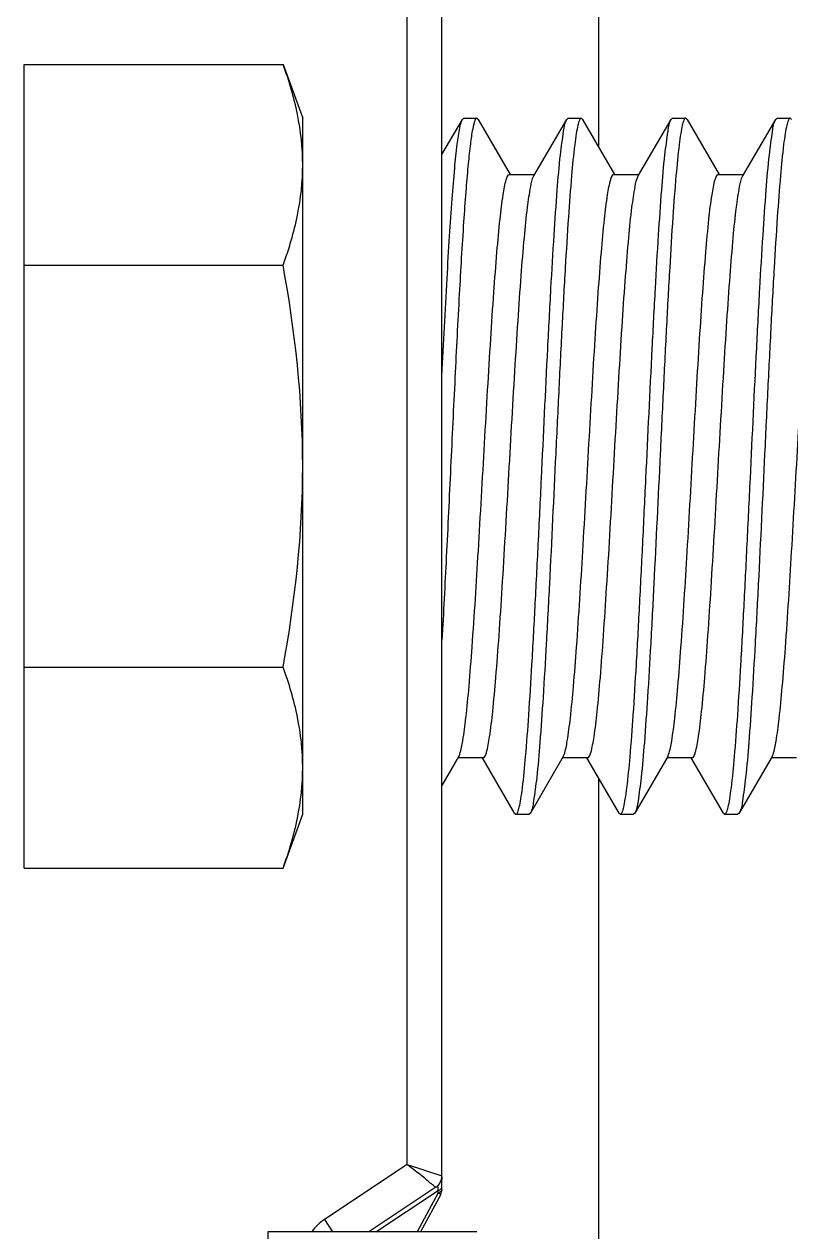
# Model space of a CAD drawing. Header units: inches. Extents: x -1293886 to -986005, y -15154 to 203628.
# Drawn here: x -1241449 to -1241411.4, y 83738 to 83797.1 of the extents above; entities that cross this region are included whole.
import ezdxf

# ---------------------------------------------------------------- set-up
doc = ezdxf.new("R2010")
doc.units = ezdxf.units.IN
doc.header["$LTSCALE"] = 100
doc.header["$MEASUREMENT"] = 0
doc.layers.add('W_DIM', color=4, linetype='Continuous')

# ---------------------------------------------------------------- blocks, each defined once
blk = doc.blocks.new('1111')
at = {"layer": 'W_DIM', "color": 7}
for p, q in [((-2280906.507, 1708315.059), (-2280906.507, 1708291.818)), ((-2280914.175, 1708241.453), (-2280914.175, 1708311.473)), ((-2280915.879, 1708242.001), (-2280915.879, 1708310.38)), ((-2280934.623, 1708295.866), (-2280921.95, 1708295.866)), ((-2280934.623, 1708256.515), (-2280934.623, 1708295.866)), ((-2280921.95, 1708295.866), (-2280920.991, 1708293.23)), ((-2280920.991, 1708259.151), (-2280920.991, 1708293.23)), ((-2280914.175, 1708291.459), (-2280913.178, 1708293.173)), ((-2280913.178, 1708293.173), (-2280913.111, 1708293.23)), ((-2280913.111, 1708293.23), (-2280912.471, 1708293.23)), ((-2280913.111, 1708293.23), (-2280912.471, 1708293.23)), ((-2280912.471, 1708293.23), (-2280912.48, 1708293.229)), ((-2280912.404, 1708293.172), (-2280912.471, 1708293.23)), ((-2280912.404, 1708293.172), (-2280910.837, 1708290.47)), ((-2280909.679, 1708290.401), (-2280908.066, 1708293.173)), ((-2280908.066, 1708293.173), (-2280907.999, 1708293.23)), ((-2280907.999, 1708293.23), (-2280907.359, 1708293.23)), ((-2280907.999, 1708293.23), (-2280907.359, 1708293.23)), ((-2280907.359, 1708293.23), (-2280907.368, 1708293.229)), ((-2280907.292, 1708293.172), (-2280907.359, 1708293.23)), ((-2280907.292, 1708293.172), (-2280905.725, 1708290.47)), ((-2280904.567, 1708290.401), (-2280902.954, 1708293.173)), ((-2280902.954, 1708293.173), (-2280902.887, 1708293.23)), ((-2280902.887, 1708293.23), (-2280902.247, 1708293.23)), ((-2280902.887, 1708293.23), (-2280902.247, 1708293.23)), ((-2280902.247, 1708293.23), (-2280902.256, 1708293.229)), ((-2280902.18, 1708293.172), (-2280902.247, 1708293.23)), ((-2280902.18, 1708293.172), (-2280900.613, 1708290.47)), ((-2280899.455, 1708290.401), (-2280897.842, 1708293.173)), ((-2280897.842, 1708293.173), (-2280897.775, 1708293.23)), ((-2280897.775, 1708293.23), (-2280897.135, 1708293.23)), ((-2280897.775, 1708293.23), (-2280897.135, 1708293.23)), ((-2280897.135, 1708293.23), (-2280897.144, 1708293.229)), ((-2280897.068, 1708293.172), (-2280897.135, 1708293.23)), ((-2280910.877, 1708290.47), (-2280909.639, 1708290.47)), ((-2280905.765, 1708290.47), (-2280904.527, 1708290.47)), ((-2280900.653, 1708290.47), (-2280899.415, 1708290.47)), ((-2280934.623, 1708286.028), (-2280921.95, 1708286.028)), ((-2280934.623, 1708266.353), (-2280921.95, 1708266.353)), ((-2280913.353, 1708261.98), (-2280913.306, 1708262.086)), ((-2280908.241, 1708261.98), (-2280908.195, 1708262.082)), ((-2280903.129, 1708261.98), (-2280903.085, 1708262.078)), ((-2280898.017, 1708261.98), (-2280897.974, 1708262.075)), ((-2280913.393, 1708261.911), (-2280914.175, 1708260.562)), ((-2280913.353, 1708261.98), (-2280913.393, 1708261.911)), ((-2280912.155, 1708261.911), (-2280913.393, 1708261.911)), ((-2280910.622, 1708259.208), (-2280912.195, 1708261.911)), ((-2280908.241, 1708261.98), (-2280909.848, 1708259.209)), ((-2280907.043, 1708261.911), (-2280908.281, 1708261.911)), ((-2280905.51, 1708259.208), (-2280907.083, 1708261.911)), ((-2280903.129, 1708261.98), (-2280904.736, 1708259.209)), ((-2280901.931, 1708261.911), (-2280903.169, 1708261.911)), ((-2280900.398, 1708259.208), (-2280901.971, 1708261.911)), ((-2280898.017, 1708261.98), (-2280899.624, 1708259.209)), ((-2280896.819, 1708261.911), (-2280898.057, 1708261.911)), ((-2280906.507, 1708260.922), (-2280906.507, 1708237.322)), ((-2280921.95, 1708256.515), (-2280920.991, 1708259.151)), ((-2280910.622, 1708259.208), (-2280910.555, 1708259.151)), ((-2280910.555, 1708259.151), (-2280910.546, 1708259.152)), ((-2280910.555, 1708259.151), (-2280909.915, 1708259.151)), ((-2280910.555, 1708259.151), (-2280909.915, 1708259.151)), ((-2280909.848, 1708259.209), (-2280909.915, 1708259.151)), ((-2280905.51, 1708259.208), (-2280905.443, 1708259.151)), ((-2280905.443, 1708259.151), (-2280905.434, 1708259.152)), ((-2280905.443, 1708259.151), (-2280904.803, 1708259.151)), ((-2280905.443, 1708259.151), (-2280904.803, 1708259.151)), ((-2280904.736, 1708259.209), (-2280904.803, 1708259.151)), ((-2280900.398, 1708259.208), (-2280900.331, 1708259.151)), ((-2280900.331, 1708259.151), (-2280900.322, 1708259.152)), ((-2280900.331, 1708259.151), (-2280899.691, 1708259.151)), ((-2280900.331, 1708259.151), (-2280899.691, 1708259.151)), ((-2280899.624, 1708259.209), (-2280899.691, 1708259.151)), ((-2280934.623, 1708256.515), (-2280921.95, 1708256.515)), ((-2280915.879, 1708242.001), (-2280919.929, 1708239.301)), ((-2280915.879, 1708242.001), (-2280914.175, 1708241.453)), ((-2280914.175, 1708240.78), (-2280914.175, 1708241.444)), ((-2280914.175, 1708241.4), (-2280914.175, 1708241.263)), ((-2280914.479, 1708240.886), (-2280917.753, 1708238.703)), ((-2280917.406, 1708238.703), (-2280914.368, 1708240.729)), ((-2280914.368, 1708240.609), (-2280914.368, 1708240.729)), ((-2280914.368, 1708240.609), (-2280915.389, 1708238.703)), ((-2280914.236, 1708240.538), (-2280915.219, 1708238.703)), ((-2280914.236, 1708240.538), (-2280914.368, 1708240.609)), ((-2280914.283, 1708240.646), (-2280914.353, 1708240.614)), ((-2280919.929, 1708239.301), (-2280919.53, 1708238.703)), ((-2280912.471, 1708238.703), (-2280922.695, 1708238.703)), ((-2280922.695, 1708238.703), (-2280922.695, 1708230.183))]:
    blk.add_line(p, q, dxfattribs=at)
for centre, radius, start, end in [((-2280914.857, 1708241.453), 0.682, 303.69007, 0), ((-2280914.686, 1708240.78), 0.511, 331.81607, 0), ((-2280914.575, 1708241.22), 0.645, 288.76656, 290.2059), ((-2280914.466, 1708240.98), 0.381, 298.71571, 301.89188), ((-2280918.605, 1708237.316), 2.386, 123.69007, 144.12341)]:
    blk.add_arc(centre, radius, start, end, dxfattribs=at)
for points, knots in [([(-2280920.991, 1708290.947), (-2280920.991, 1708291.775), (-2280921.176, 1708293.456), (-2280921.66, 1708295.068), (-2280921.95, 1708295.866)], [0, 0, 0, 0, 0.493589, 1, 1, 1, 1]), ([(-2280912.48, 1708293.229), (-2280912.545, 1708293.213), (-2280912.617, 1708292.945), (-2280912.716, 1708292.532), (-2280912.812, 1708291.776), (-2280912.916, 1708290.793), (-2280913.018, 1708289.549), (-2280913.166, 1708287.468), (-2280913.343, 1708284.433), (-2280913.547, 1708280.429), (-2280913.751, 1708276.139), (-2280913.956, 1708271.852), (-2280914.1, 1708269.029), (-2280914.175, 1708267.667)], [0, 0, 0, 0, 0.007805, 0.026033, 0.05491, 0.094055, 0.142842, 0.200464, 0.338231, 0.498126, 0.669393, 0.840521, 1, 1, 1, 1]), ([(-2280914.175, 1708280.622), (-2280914.097, 1708282.207), (-2280913.98, 1708284.487), (-2280913.809, 1708287.372), (-2280913.688, 1708289.177), (-2280913.565, 1708290.676), (-2280913.452, 1708291.842), (-2280913.328, 1708292.631), (-2280913.25, 1708293.048), (-2280913.178, 1708293.173)], [0, 0, 0, 0, 0.377827, 0.543307, 0.687889, 0.808224, 0.901551, 0.96582, 1, 1, 1, 1]), ([(-2280910.546, 1708259.152), (-2280910.506, 1708259.161), (-2280910.442, 1708259.299), (-2280910.376, 1708259.537), (-2280910.302, 1708259.948), (-2280910.191, 1708260.764), (-2280910.06, 1708262.135), (-2280909.911, 1708264.143), (-2280909.761, 1708266.589), (-2280909.61, 1708269.381), (-2280909.458, 1708272.419), (-2280909.255, 1708276.641), (-2280909.058, 1708280.815), (-2280908.849, 1708284.789), (-2280908.7, 1708287.375), (-2280908.546, 1708289.553), (-2280908.411, 1708291.259), (-2280908.249, 1708292.398), (-2280908.165, 1708293.002), (-2280908.066, 1708293.173)], [0, 0, 0, 0, 0.003605, 0.011246, 0.023192, 0.039401, 0.084083, 0.143772, 0.216343, 0.299189, 0.389323, 0.483494, 0.670333, 0.756261, 0.832983, 0.897738, 0.948215, 0.982645, 1, 1, 1, 1]), ([(-2280907.368, 1708293.229), (-2280907.408, 1708293.219), (-2280907.472, 1708293.081), (-2280907.538, 1708292.843), (-2280907.612, 1708292.433), (-2280907.724, 1708291.616), (-2280907.854, 1708290.245), (-2280908.003, 1708288.237), (-2280908.153, 1708285.792), (-2280908.304, 1708283.001), (-2280908.456, 1708279.963), (-2280908.659, 1708275.742), (-2280908.856, 1708271.568), (-2280909.065, 1708267.595), (-2280909.214, 1708265.008), (-2280909.368, 1708262.83), (-2280909.503, 1708261.124), (-2280909.665, 1708259.984), (-2280909.749, 1708259.38), (-2280909.848, 1708259.209)], [0, 0, 0, 0, 0.00361, 0.011255, 0.023204, 0.039415, 0.084097, 0.143782, 0.216343, 0.299177, 0.389297, 0.483455, 0.670273, 0.756196, 0.832918, 0.89768, 0.94817, 0.98262, 1, 1, 1, 1]), ([(-2280905.434, 1708259.152), (-2280905.394, 1708259.161), (-2280905.33, 1708259.3), (-2280905.264, 1708259.538), (-2280905.19, 1708259.948), (-2280905.079, 1708260.765), (-2280904.948, 1708262.136), (-2280904.799, 1708264.144), (-2280904.649, 1708266.59), (-2280904.498, 1708269.382), (-2280904.346, 1708272.42), (-2280904.143, 1708276.642), (-2280903.946, 1708280.816), (-2280903.737, 1708284.789), (-2280903.588, 1708287.376), (-2280903.434, 1708289.553), (-2280903.299, 1708291.259), (-2280903.137, 1708292.398), (-2280903.053, 1708293.002), (-2280902.954, 1708293.173)], [0, 0, 0, 0, 0.003608, 0.011251, 0.0232, 0.039412, 0.0841, 0.143792, 0.216367, 0.299219, 0.389358, 0.48353, 0.670361, 0.756278, 0.832994, 0.897746, 0.94822, 0.982647, 1, 1, 1, 1]), ([(-2280902.256, 1708293.229), (-2280902.296, 1708293.219), (-2280902.36, 1708293.081), (-2280902.426, 1708292.843), (-2280902.501, 1708292.433), (-2280902.612, 1708291.616), (-2280902.742, 1708290.245), (-2280902.891, 1708288.237), (-2280903.041, 1708285.792), (-2280903.193, 1708283), (-2280903.344, 1708279.962), (-2280903.547, 1708275.741), (-2280903.744, 1708271.568), (-2280903.953, 1708267.594), (-2280904.102, 1708265.008), (-2280904.256, 1708262.83), (-2280904.391, 1708261.123), (-2280904.553, 1708259.984), (-2280904.637, 1708259.38), (-2280904.736, 1708259.209)], [0, 0, 0, 0, 0.00361, 0.011257, 0.023207, 0.03942, 0.084107, 0.143795, 0.216358, 0.299194, 0.38932, 0.48348, 0.67029, 0.756208, 0.832927, 0.897686, 0.948174, 0.982621, 1, 1, 1, 1]), ([(-2280900.322, 1708259.152), (-2280900.282, 1708259.161), (-2280900.218, 1708259.299), (-2280900.153, 1708259.537), (-2280900.078, 1708259.948), (-2280899.967, 1708260.764), (-2280899.836, 1708262.135), (-2280899.687, 1708264.143), (-2280899.537, 1708266.589), (-2280899.386, 1708269.381), (-2280899.234, 1708272.419), (-2280899.031, 1708276.641), (-2280898.834, 1708280.815), (-2280898.625, 1708284.789), (-2280898.476, 1708287.375), (-2280898.322, 1708289.553), (-2280898.187, 1708291.259), (-2280898.025, 1708292.398), (-2280897.941, 1708293.002), (-2280897.842, 1708293.173)], [0, 0, 0, 0, 0.003605, 0.011246, 0.023191, 0.0394, 0.084081, 0.143769, 0.21634, 0.299187, 0.389322, 0.483492, 0.670333, 0.756258, 0.832977, 0.897734, 0.948214, 0.982646, 1, 1, 1, 1]), ([(-2280897.144, 1708293.229), (-2280897.184, 1708293.219), (-2280897.248, 1708293.081), (-2280897.314, 1708292.843), (-2280897.389, 1708292.433), (-2280897.5, 1708291.616), (-2280897.63, 1708290.245), (-2280897.779, 1708288.237), (-2280897.929, 1708285.792), (-2280898.081, 1708283), (-2280898.233, 1708279.962), (-2280898.435, 1708275.741), (-2280898.632, 1708271.568), (-2280898.841, 1708267.594), (-2280898.99, 1708265.008), (-2280899.144, 1708262.83), (-2280899.279, 1708261.124), (-2280899.441, 1708259.984), (-2280899.525, 1708259.38), (-2280899.624, 1708259.209)], [0, 0, 0, 0, 0.003609, 0.011254, 0.023203, 0.039414, 0.084098, 0.143785, 0.216348, 0.299182, 0.389306, 0.483467, 0.670283, 0.7562, 0.83292, 0.897683, 0.948173, 0.982621, 1, 1, 1, 1]), ([(-2280921.95, 1708286.028), (-2280921.66, 1708286.826), (-2280921.176, 1708288.439), (-2280920.991, 1708290.119), (-2280920.991, 1708290.947)], [0, 0, 0, 0, 0.506411, 1, 1, 1, 1]), ([(-2280913.306, 1708262.086), (-2280913.228, 1708262.298), (-2280913.123, 1708262.896), (-2280912.978, 1708264.008), (-2280912.835, 1708265.545), (-2280912.624, 1708268.268), (-2280912.379, 1708272.232), (-2280912.142, 1708276.426), (-2280911.943, 1708279.886), (-2280911.795, 1708282.348), (-2280911.646, 1708284.598), (-2280911.499, 1708286.554), (-2280911.352, 1708288.156), (-2280911.216, 1708289.332), (-2280911.082, 1708290.057), (-2280910.983, 1708290.374), (-2280910.91, 1708290.47), (-2280910.877, 1708290.47)], [0, 0, 0, 0, 0.023657, 0.063412, 0.118049, 0.185727, 0.350546, 0.535324, 0.627293, 0.714724, 0.794598, 0.864159, 0.92102, 0.963257, 0.989538, 0.996565, 1, 1, 1, 1]), ([(-2280912.155, 1708261.911), (-2280912.121, 1708261.911), (-2280912.047, 1708262.011), (-2280911.946, 1708262.34), (-2280911.81, 1708263.094), (-2280911.671, 1708264.313), (-2280911.521, 1708265.973), (-2280911.371, 1708267.996), (-2280911.22, 1708270.316), (-2280911.068, 1708272.847), (-2280910.866, 1708276.378), (-2280910.669, 1708279.879), (-2280910.461, 1708283.221), (-2280910.311, 1708285.408), (-2280910.159, 1708287.26), (-2280910.019, 1708288.721), (-2280909.865, 1708289.716), (-2280909.77, 1708290.245), (-2280909.679, 1708290.401)], [0, 0, 0, 0, 0.003516, 0.010771, 0.037949, 0.081609, 0.140308, 0.211978, 0.294061, 0.383613, 0.477416, 0.664254, 0.750572, 0.827952, 0.893624, 0.945254, 0.981055, 1, 1, 1, 1]), ([(-2280908.195, 1708262.082), (-2280908.118, 1708262.292), (-2280908.013, 1708262.889), (-2280907.867, 1708263.997), (-2280907.724, 1708265.532), (-2280907.513, 1708268.254), (-2280907.268, 1708272.218), (-2280907.031, 1708276.414), (-2280906.832, 1708279.876), (-2280906.683, 1708282.34), (-2280906.535, 1708284.592), (-2280906.388, 1708286.55), (-2280906.241, 1708288.154), (-2280906.104, 1708289.33), (-2280905.971, 1708290.057), (-2280905.871, 1708290.374), (-2280905.798, 1708290.47), (-2280905.765, 1708290.47)], [0, 0, 0, 0, 0.023519, 0.06316, 0.117709, 0.18533, 0.350118, 0.534956, 0.626978, 0.714471, 0.794408, 0.86403, 0.920944, 0.963223, 0.989529, 0.996563, 1, 1, 1, 1]), ([(-2280907.043, 1708261.911), (-2280907.01, 1708261.911), (-2280906.935, 1708262.011), (-2280906.834, 1708262.34), (-2280906.698, 1708263.094), (-2280906.559, 1708264.313), (-2280906.409, 1708265.973), (-2280906.259, 1708267.996), (-2280906.108, 1708270.316), (-2280905.956, 1708272.847), (-2280905.754, 1708276.378), (-2280905.557, 1708279.879), (-2280905.349, 1708283.221), (-2280905.199, 1708285.408), (-2280905.047, 1708287.26), (-2280904.907, 1708288.721), (-2280904.753, 1708289.716), (-2280904.658, 1708290.245), (-2280904.567, 1708290.401)], [0, 0, 0, 0, 0.003516, 0.010771, 0.037949, 0.081609, 0.140308, 0.211978, 0.294061, 0.383613, 0.477416, 0.664254, 0.750572, 0.827952, 0.893624, 0.945254, 0.981055, 1, 1, 1, 1]), ([(-2280903.085, 1708262.078), (-2280903.007, 1708262.287), (-2280902.902, 1708262.881), (-2280902.756, 1708263.986), (-2280902.614, 1708265.519), (-2280902.402, 1708268.24), (-2280902.157, 1708272.204), (-2280901.92, 1708276.401), (-2280901.721, 1708279.865), (-2280901.572, 1708282.332), (-2280901.423, 1708284.585), (-2280901.276, 1708286.545), (-2280901.129, 1708288.151), (-2280900.992, 1708289.329), (-2280900.859, 1708290.056), (-2280900.759, 1708290.374), (-2280900.686, 1708290.47), (-2280900.653, 1708290.47)], [0, 0, 0, 0, 0.023381, 0.062907, 0.11737, 0.184933, 0.349689, 0.534588, 0.626663, 0.714217, 0.794218, 0.863901, 0.920868, 0.963188, 0.98952, 0.996561, 1, 1, 1, 1]), ([(-2280901.931, 1708261.911), (-2280901.898, 1708261.911), (-2280901.823, 1708262.011), (-2280901.722, 1708262.34), (-2280901.586, 1708263.094), (-2280901.447, 1708264.313), (-2280901.297, 1708265.973), (-2280901.147, 1708267.996), (-2280900.996, 1708270.316), (-2280900.844, 1708272.847), (-2280900.642, 1708276.378), (-2280900.445, 1708279.879), (-2280900.237, 1708283.221), (-2280900.087, 1708285.408), (-2280899.935, 1708287.26), (-2280899.796, 1708288.721), (-2280899.641, 1708289.716), (-2280899.546, 1708290.245), (-2280899.455, 1708290.401)], [0, 0, 0, 0, 0.003516, 0.010771, 0.037949, 0.081609, 0.140308, 0.211978, 0.294061, 0.383613, 0.477416, 0.664254, 0.750571, 0.827952, 0.893624, 0.945254, 0.981055, 1, 1, 1, 1]), ([(-2280897.974, 1708262.075), (-2280897.896, 1708262.282), (-2280897.791, 1708262.874), (-2280897.645, 1708263.976), (-2280897.503, 1708265.506), (-2280897.291, 1708268.225), (-2280897.046, 1708272.19), (-2280896.809, 1708276.389), (-2280896.609, 1708279.855), (-2280896.46, 1708282.323), (-2280896.312, 1708284.579), (-2280896.165, 1708286.541), (-2280896.017, 1708288.148), (-2280895.88, 1708289.328), (-2280895.747, 1708290.056), (-2280895.647, 1708290.374), (-2280895.574, 1708290.47), (-2280895.541, 1708290.47)], [0, 0, 0, 0, 0.023243, 0.062653, 0.117029, 0.184534, 0.349259, 0.534218, 0.626347, 0.713963, 0.794028, 0.863772, 0.920792, 0.963153, 0.989511, 0.996558, 1, 1, 1, 1]), ([(-2280920.991, 1708261.434), (-2280920.991, 1708262.261), (-2280921.176, 1708263.942), (-2280921.66, 1708265.554), (-2280921.95, 1708266.353)], [0, 0, 0, 0, 0.493589, 1, 1, 1, 1]), ([(-2280921.95, 1708256.515), (-2280921.66, 1708257.313), (-2280921.176, 1708258.925), (-2280920.991, 1708260.606), (-2280920.991, 1708261.434)], [0, 0, 0, 0, 0.506411, 1, 1, 1, 1]), ([(-2280914.479, 1708240.886), (-2280914.629, 1708240.985), (-2280915.075, 1708241.385), (-2280915.552, 1708241.742), (-2280915.879, 1708242.001)], [0, 0, 0, 0, 0.301655, 1, 1, 1, 1]), ([(-2280914.368, 1708240.729), (-2280914.357, 1708240.785), (-2280914.334, 1708240.93), (-2280914.453, 1708240.903), (-2280914.479, 1708240.886)], [0, 0, 0, 0, 0.652586, 1, 1, 1, 1]), ([(-2280914.368, 1708240.729), (-2280914.349, 1708240.735), (-2280914.287, 1708240.759), (-2280914.226, 1708240.797), (-2280914.198, 1708240.835)], [0, 0, 0, 0, 0.298151, 1, 1, 1, 1]), ([(-2280914.198, 1708240.835), (-2280914.191, 1708240.845), (-2280914.179, 1708240.865), (-2280914.175, 1708240.888), (-2280914.175, 1708240.899)], [0, 0, 0, 0, 0.519447, 1, 1, 1, 1])]:
    blk.add_open_spline(points, degree=3, knots=knots, dxfattribs=at)
for points in [[(-2280920.991, 1708276.19), (-2280920.991, 1708279.485), (-2280921.36, 1708282.787), (-2280921.95, 1708286.028)], [(-2280921.95, 1708266.353), (-2280921.36, 1708269.594), (-2280920.991, 1708272.896), (-2280920.991, 1708276.19)], [(-2280914.175, 1708240.78), (-2280914.175, 1708240.729), (-2280914.221, 1708240.683), (-2280914.264, 1708240.656)]]:
    blk.add_open_spline(points, degree=3, dxfattribs=at)

msp = doc.modelspace()

# ---------------------------------------------------------------- block references
at = {"layer": 'W_DIM'}
msp.add_blockref('1111', (1039485.652, -1624500.722), dxfattribs=at)

doc.saveas('drawing.dxf')
